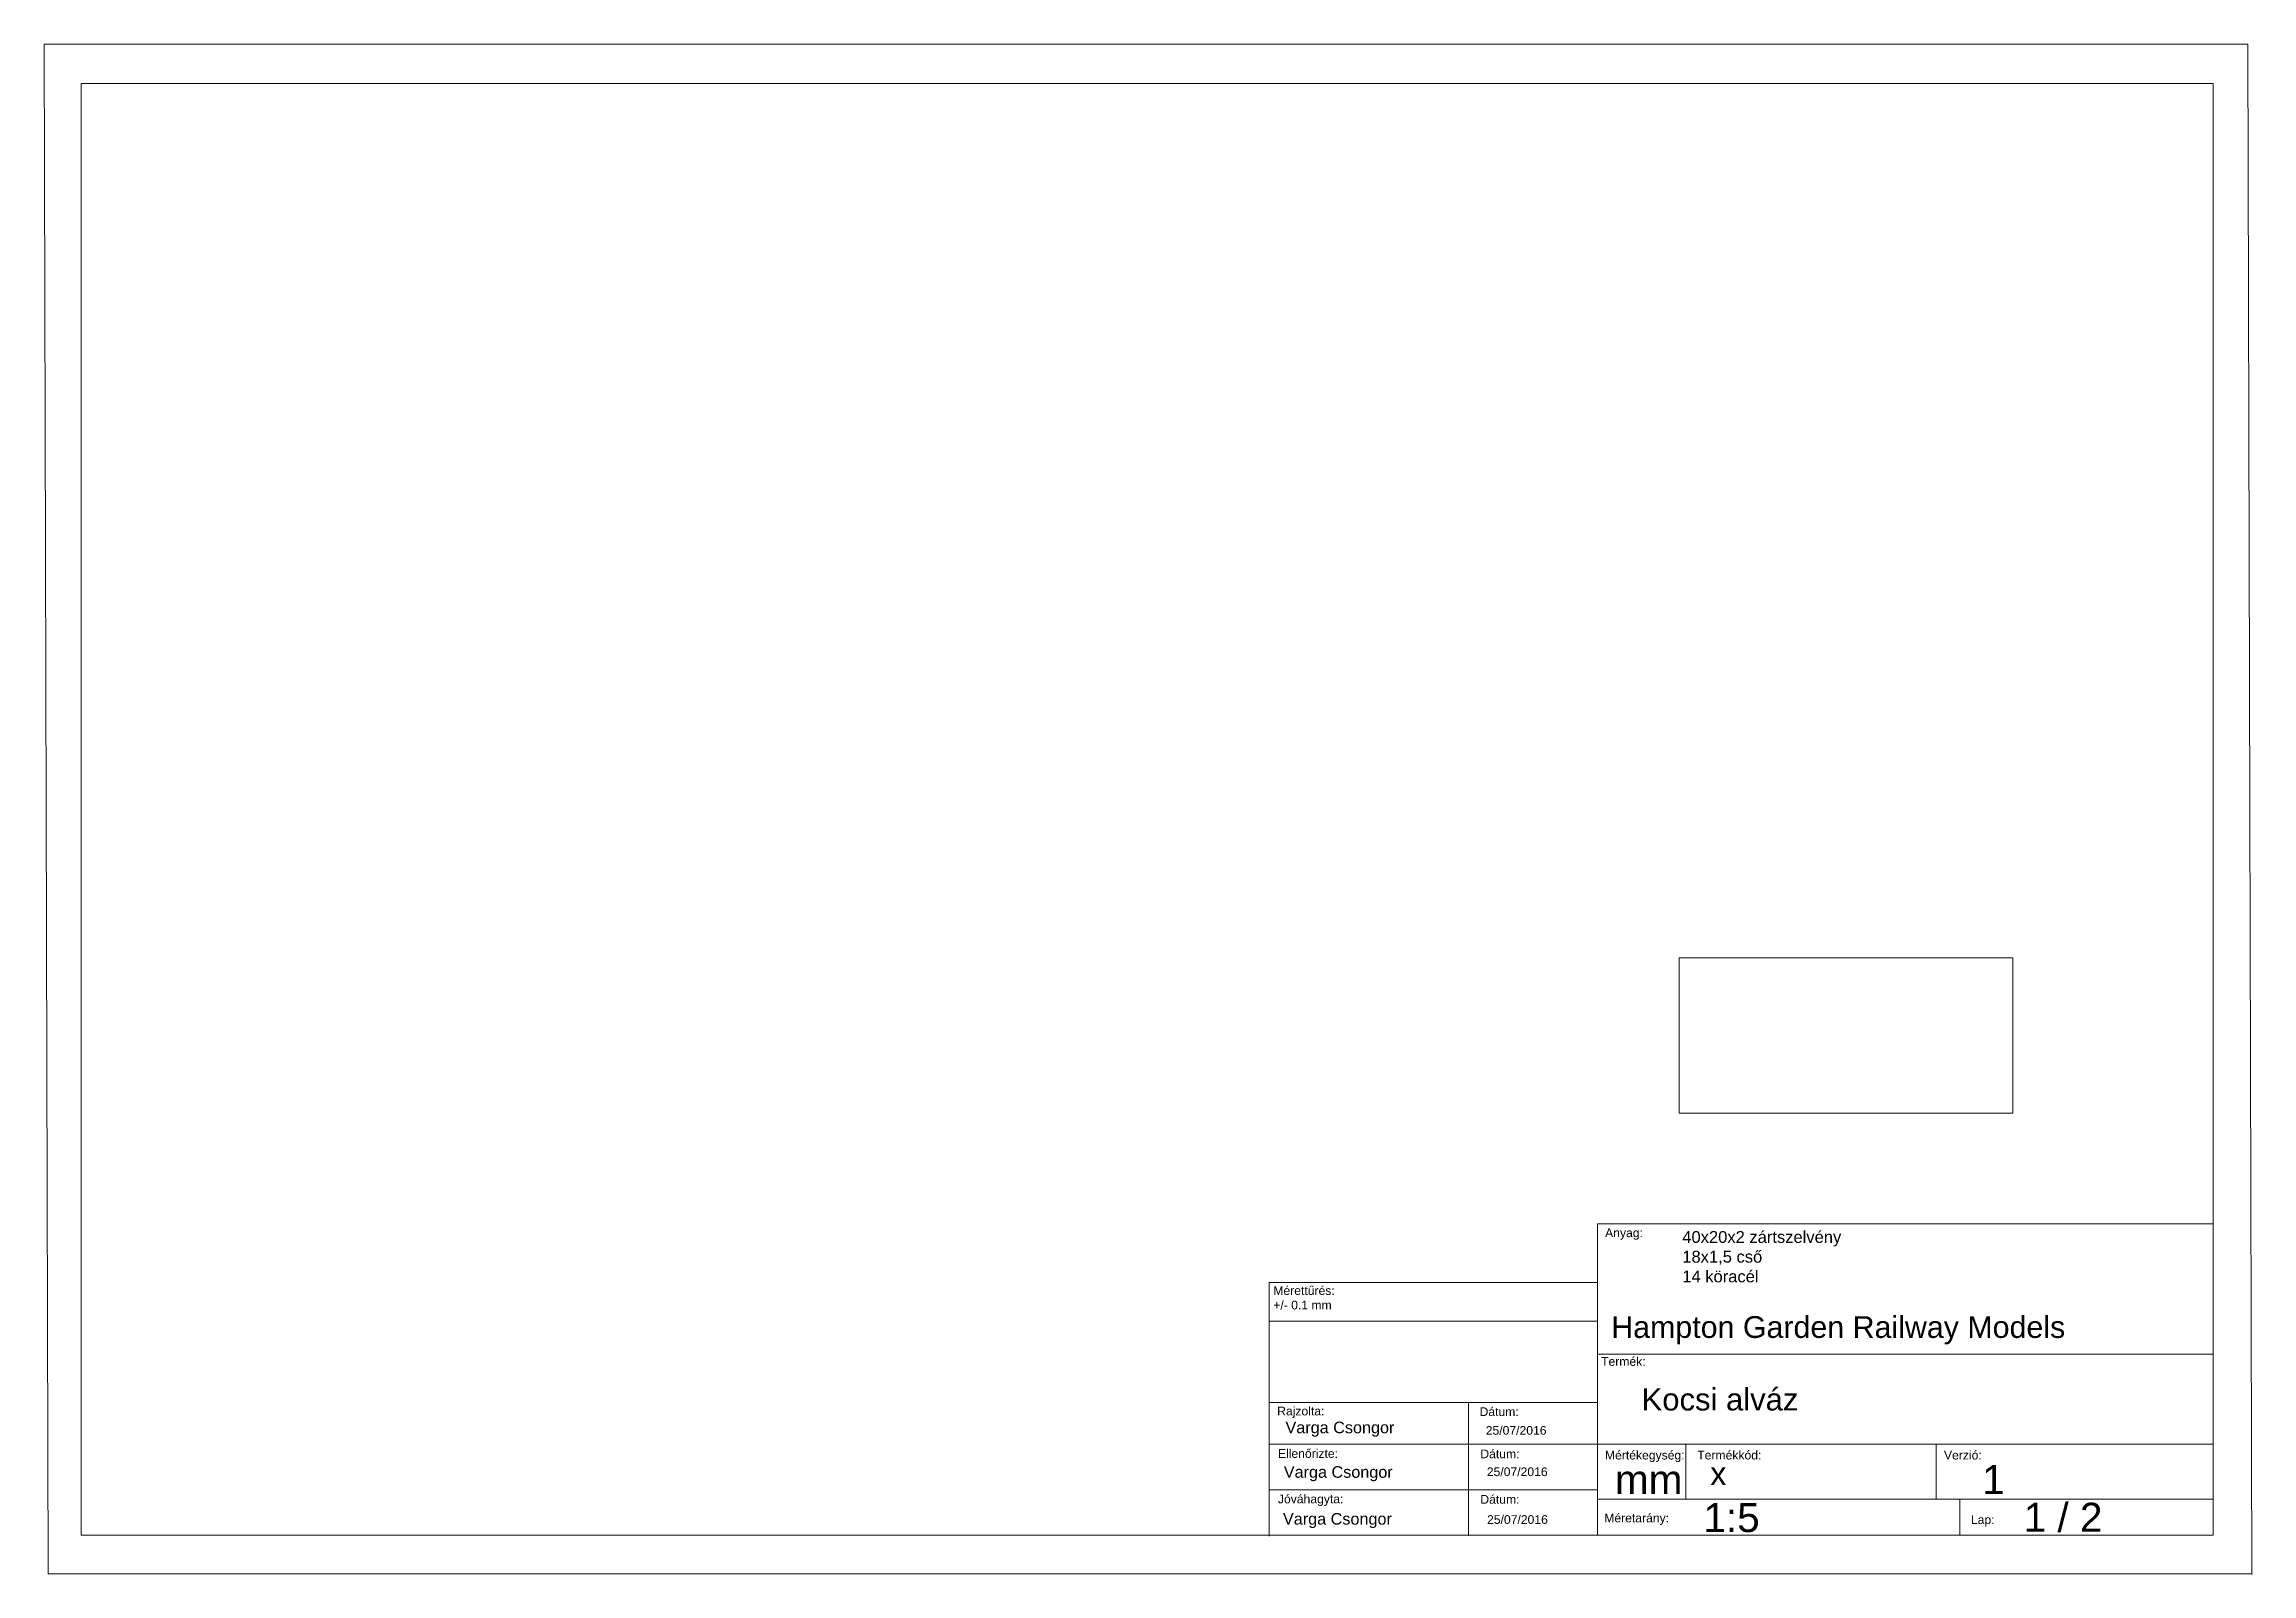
# Paper-space layout 'Váz1' of a CAD drawing. Header units: millimetres. Extents: x 3 to 289, y 1 to 200.
import ezdxf

# ---------------------------------------------------------------- set-up
doc = ezdxf.new("R2010")
doc.units = ezdxf.units.MM
doc.layers.add('korvonal', color=30, linetype='Continuous', lineweight=15)
doc.layers.add('Rajz kiegeszites', color=30, linetype='Continuous', lineweight=15)
doc.styles.get("Standard").update_dxf_attribs({"font": 'arial.ttf'})
picture_1 = doc.add_image_def('image1.png', size_in_pixel=(1000, 465))

psp = doc.layouts.new('Váz1')

# ---------------------------------------------------------------- linework, layer by layer
at = {"layer": 'Rajz kiegeszites'}
for p, q in [((204.4, 46.76), (284.34, 46.76)), ((204.4, 43.36), (204.4, 46.76)), ((204.4, 39.24), (204.4, 43.36)), ((161.79, 6.22), (161.79, 39.14)), ((161.79, 39.14), (204.41, 39.14)), ((204.4, 6.32), (204.4, 39.24)), ((161.79, 34.14), (204.41, 34.14)), ((204.4, 29.83), (284.34, 29.83)), ((161.79, 23.56), (204.4, 23.56)), ((187.68, 23.56), (187.68, 6.24)), ((284.34, 18.17), (161.79, 18.17)), ((215.9, 11.03), (215.9, 18.17)), ((248.35, 11.03), (248.35, 18.17)), ((161.79, 12.25), (204.4, 12.25)), ((204.4, 11.03), (284.34, 11.03)), ((251.42, 6.32), (251.42, 11.03))]:
    psp.add_line(p, q, dxfattribs=at)
psp.add_lwpolyline([(2.82, 199.88), (288.82, 199.88), (289.34, 1.32), (3.33, 1.32)], close=True, dxfattribs=at)
psp.add_point((289.34, 1.32), dxfattribs=at)

# ---------------------------------------------------------------- texts
at = {"layer": 'Rajz kiegeszites', "attachment_point": 1}
for s, insert, char_height, width in [('Anyag:', (205.4, 46.16), 1.129, 12.9139), ('40x20x2 z{\\fArial|b0|i0|c238|p34;ártszelvény\\P18x1,5 cső\\P14 köracél}', (215.42, 45.82), 1.536, 53.9418), ('{\\fArial|b0|i0|c238|p34;Mérettűrés:\\P}+/- 0.1 mm', (162.34, 38.66), 1.1285, 36.5374), ('Hampton Garden Railway Models', (206.2, 34.77), 2.8213, 78.2811), ('{\\fArial|b0|i0|c238|p34;T}erm{\\fArial|b0|i0|c238|p34;ék:}', (204.88, 29.46), 1.1285, 16.717), ('{\\fArial|b0|i0|c238|p34;Rajzolta}:', (162.84, 23.02), 1.1285, 12.2124), ('{\\fArial|b0|i0|c238|p34;Dátum}:', (189.11, 22.94), 1.1285, 5.0049), ('Kocsi alv{\\fArial|b0|i0|c238|p34;áz}', (210.14, 25.41), 2.88, 67.6693), ('{\\fArial|b0|i0|c238|p34;Varga Csongor}', (163.92, 21.08), 1.5047, 22.8429), ('25/07/2016', (189.91, 20.51), 1.129, 10.7698), ('{\\fArial|b0|i0|c238|p34;Ellenőrizte}:', (162.94, 17.51), 1.1285, 12.7127), ('{\\fArial|b0|i0|c238|p34;Dátum}:', (189.21, 17.46), 1.1285, 5.0049), ('M{\\fArial|b0|i0|c238|p34;értékegység:}', (205.38, 17.3), 1.1285, 11.4241), ('Term{\\fArial|b0|i0|c238|p34;ékkód:}', (217.36, 17.3), 1.1285, 11.4241), ('Verzi{\\fArial|b0|i0|c238|p34;ó:}', (249.38, 17.3), 1.1285, 11.4241), ('{\\fArial|b0|i0|c238|p34;Varga Csongor}', (163.7, 15.3), 1.5047, 22.8429), ('25/07/2016', (190.05, 15.14), 1.129, 10.7698), ('mm', (206.68, 15.45), 3.762, 6.4062), ('x{\\H1.25x;  }', (219.04, 15.85), 3.0094, 25.2809), ('1', (254.34, 15.45), 3.76, 28.7824), ('{\\fArial|b0|i0|c238|p34;Jóváhagyta}:', (162.94, 11.61), 1.1285, 13.1133), ('{\\fArial|b0|i0|c238|p34;Dátum}:', (189.21, 11.56), 1.1285, 5.0049), ('{\\fArial|b0|i0|c238|p34;Varga Csongor}', (163.59, 9.22), 1.5047, 22.8429), ('25/07/2016', (190.08, 8.94), 1.129, 10.7698), ('M{\\fArial|b0|i0|c238|p34;éretarány:}', (205.29, 9.14), 1.1285, 11.4241), ('1:5', (218.16, 10.51), 3.762, 22.2223), ('Lap{\\fArial|b0|i0|c238|p34;:}', (252.88, 8.92), 1.1285, 4.8814), ('1 / 2', (259.73, 10.55), 3.762, 23.1232)]:
    psp.add_mtext(s, dxfattribs=dict(at, insert=insert, char_height=char_height, width=width))

# ---------------------------------------------------------------- pictures from other files: only their frames are drawn
at = {"layer": 'Rajz kiegeszites', "ltscale": 0.5}
image = psp.add_image(picture_1, insert=(215.01, 61.14), size_in_units=(43.33, 20.15), dxfattribs=at)
image.dxf.flags = 7

# ---------------------------------------------------------------- viewports
at = {"layer": 'korvonal', "view_target_point": (5994.342, 1654.638)}
psp.add_viewport(center=(145.98, 100.55), size=(276.71, 188.4419), view_center_point=(63.778, -33.211), view_height=942.2095, dxfattribs=at)

doc.saveas('drawing.dxf')
